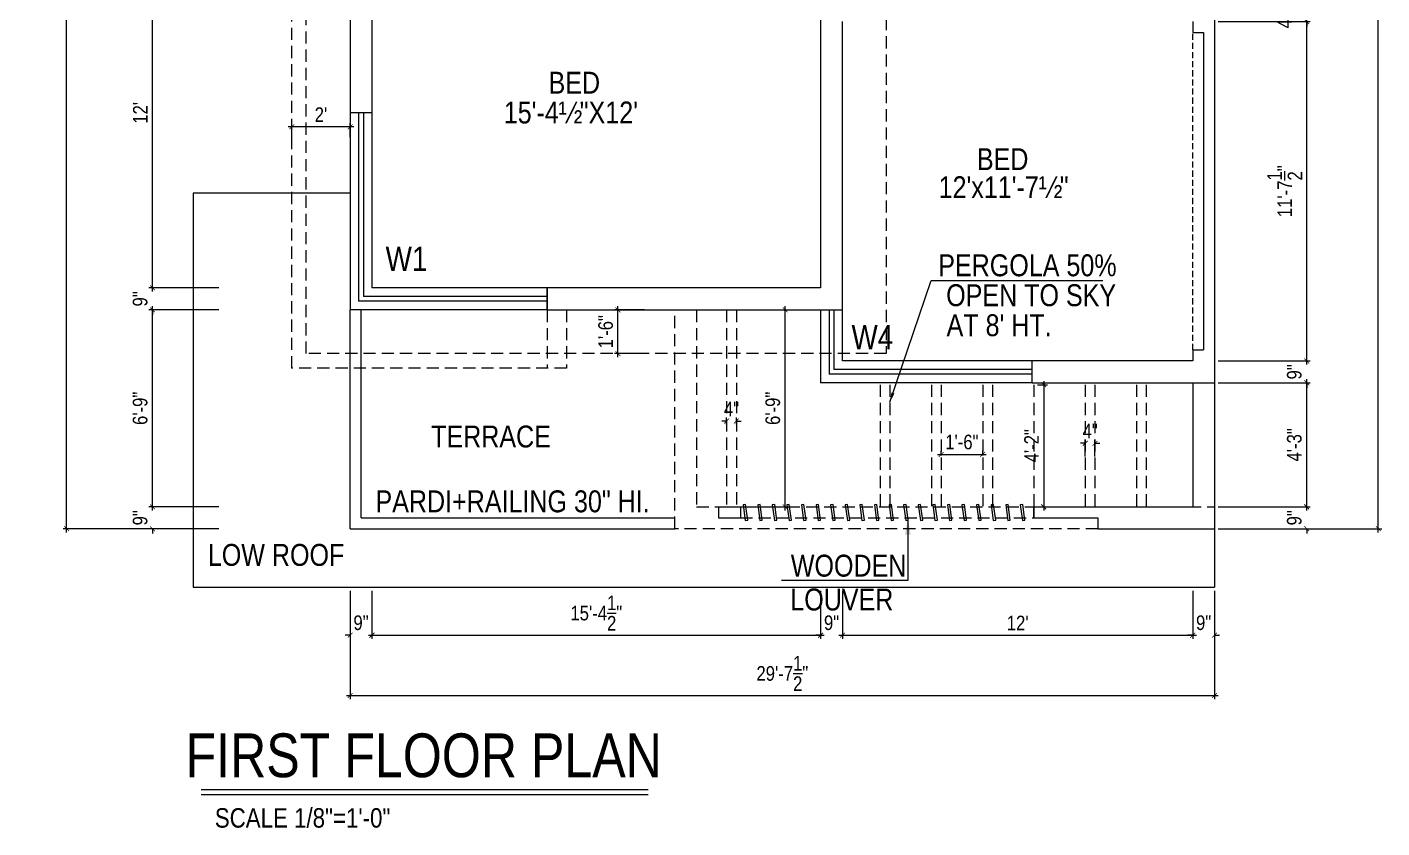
# Model space of a CAD drawing. Header units: inches. Extents: x -28532 to -7629, y -71430 to -21561.
# Drawn here: x -8186 to -7629, y -45553 to -45223 of the extents above; entities that cross this region are included whole.
import ezdxf
from ezdxf.enums import TextEntityAlignment as Align

# ---------------------------------------------------------------- set-up
doc = ezdxf.new("R2010")
doc.units = ezdxf.units.IN
doc.header["$LTSCALE"] = 10
doc.header["$MEASUREMENT"] = 0
doc.header["$PDMODE"] = 34
doc.linetypes.add('DASHED', pattern=[0.75, 0.5, -0.25])
doc.linetypes.add('HIDDEN', pattern=[0.375, 0.25, -0.125])
doc.layers.get('0').update_dxf_attribs({"linetype": 'CONTINUOUS'})
doc.layers.get('DEFPOINTS').update_dxf_attribs({"linetype": 'CONTINUOUS'})
for name, color, linetype, lineweight in [('03中线', 3, 'CONTINUOUS', 15), ('EXTRA 1', 41, 'CONTINUOUS', 15), ('HID', 3, 'HIDDEN', 13), ('wall2', 7, 'CONTINUOUS', 30)]:
    doc.layers.add(name, color=color, linetype=linetype, lineweight=lineweight)
for name, color, linetype in [('DIM', 1, 'CONTINUOUS'), ('GF-TEXT', 3, 'DASHED'), ('TEXT', 6, 'CONTINUOUS'), ('WALL', 255, 'CONTINUOUS'), ('WIN', 1, 'CONTINUOUS')]:
    doc.layers.add(name, color=color, linetype=linetype)
doc.styles.add('dim1', font='swissci.ttf')
doc.styles.get("Standard").update_dxf_attribs({"font": 'arial.ttf', "height": 8})
doc.dimstyles.new('dim2', dxfattribs={"dimscale": 0, "dimtxt": 8, "dimasz": 2, "dimexe": 1.5, "dimexo": 1.5, "dimgap": 2, "dimtad": 1, "dimdec": 1, "dimzin": 0, "dimdsep": 46, "dimlunit": 4, "dimtxsty": 'dim1', "dimblk": 'ARCHTICK', "dimcen": 0.09, "dimdle": 1.5, "dimclrd": 5, "dimclre": 5, "dimclrt": 1, "dimadec": 0, "dimazin": 0, "dimtfac": 1, "dimtdec": 1, "dimtix": 1, "dimtofl": 0, "dimtmove": 2, "dimatfit": 3, "dimfxl": 1, "dimtolj": 1, "dimtzin": 0, "dimlwd": -1, "dimlwe": -1, "dimarcsym": 0})
doc.dimstyles.new('STANDARD_WS', dxfattribs={"dimtxt": 8, "dimasz": 2.5, "dimexe": 2, "dimexo": 9, "dimgap": 2, "dimtad": 1, "dimdec": 3, "dimzin": 0, "dimdsep": 46, "dimlunit": 4, "dimtxsty": 'Standard', "dimblk": 'OBLIQUE', "dimcen": 2, "dimdle": 2, "dimclrd": 7, "dimclre": 7, "dimclrt": 7, "dimadec": 0, "dimazin": 0, "dimtfac": 1, "dimtdec": 3, "dimtix": 1, "dimtmove": 1, "dimatfit": 3, "dimfxl": 12, "dimfxlon": 1, "dimtolj": 1, "dimtzin": 0, "dimarcsym": 0})

# ---------------------------------------------------------------- blocks, each defined once
blk = doc.blocks.new('_ArchTick')
at = {"layer": 'DIM', "color": 0, "const_width": 0.15}
blk.add_lwpolyline([(-0.5, -0.5), (0.5, 0.5)], dxfattribs=at)
blk = doc.blocks.new('*D157')
at = {"layer": 'DEFPOINTS', "color": 0, "transparency": 16777216}
for p in [(-7697.95, -45420.75), (-7660.08, -45420.75), (-7697.95, -45429.75)]:
    blk.add_point(p, dxfattribs=at)
at = {"layer": 'DIM', "color": 5, "transparency": 16777216}
for p, q in [((-7696.45, -45420.75), (-7658.58, -45420.75)), ((-7660.08, -45420.75), (-7660.08, -45418.75)), ((-7696.45, -45429.75), (-7658.58, -45429.75)), ((-7660.08, -45429.75), (-7660.08, -45431.75))]:
    blk.add_line(p, q, dxfattribs=at)
at = {"layer": 'DIM', "color": 5, "transparency": 16777216, "xscale": 2, "yscale": 2, "zscale": 2}
for p, rotation in [((-7660.08, -45420.75), 270), ((-7660.08, -45429.75), 90)]:
    blk.add_blockref('_ArchTick', p, dxfattribs=dict(at, rotation=rotation))
at = {"layer": 'DIM', "color": 1, "transparency": 16777216, "insert": (-7665.16, -45425.25), "char_height": 6, "attachment_point": 5, "rotation": 90, "style": 'dim1'}
blk.add_mtext('\\A1;9"', dxfattribs=at)
blk = doc.blocks.new('*D158')
at = {"layer": 'DEFPOINTS', "color": 0, "transparency": 16777216}
for p in [(-7697.95, -45369.75), (-7660.08, -45369.75), (-7697.95, -45420.75)]:
    blk.add_point(p, dxfattribs=at)
at = {"layer": 'DIM', "color": 5, "transparency": 16777216}
for p, q in [((-7696.45, -45369.75), (-7658.58, -45369.75)), ((-7660.08, -45422.25), (-7660.08, -45368.25)), ((-7696.45, -45420.75), (-7658.58, -45420.75))]:
    blk.add_line(p, q, dxfattribs=at)
at = {"layer": 'DIM', "color": 5, "transparency": 16777216, "xscale": 2, "yscale": 2, "zscale": 2}
for p, rotation in [((-7660.08, -45369.75), 90), ((-7660.08, -45420.75), 270)]:
    blk.add_blockref('_ArchTick', p, dxfattribs=dict(at, rotation=rotation))
at = {"layer": 'DIM', "color": 1, "transparency": 16777216, "insert": (-7665.15, -45395.25), "char_height": 6, "attachment_point": 5, "rotation": 90, "style": 'dim1'}
blk.add_mtext('\\A1;4\'-3"', dxfattribs=at)
blk = doc.blocks.new('*D159')
at = {"layer": 'DEFPOINTS', "color": 0, "transparency": 16777216}
for p in [(-7697.95, -45360.75), (-7660.08, -45360.75), (-7697.95, -45369.75)]:
    blk.add_point(p, dxfattribs=at)
at = {"layer": 'DIM', "color": 5, "transparency": 16777216}
for p, q in [((-7696.45, -45360.75), (-7658.58, -45360.75)), ((-7660.08, -45360.75), (-7660.08, -45358.75)), ((-7696.45, -45369.75), (-7658.58, -45369.75)), ((-7660.08, -45369.75), (-7660.08, -45371.75))]:
    blk.add_line(p, q, dxfattribs=at)
at = {"layer": 'DIM', "color": 5, "transparency": 16777216, "xscale": 2, "yscale": 2, "zscale": 2}
for p, rotation in [((-7660.08, -45360.75), 270), ((-7660.08, -45369.75), 90)]:
    blk.add_blockref('_ArchTick', p, dxfattribs=dict(at, rotation=rotation))
at = {"layer": 'DIM', "color": 1, "transparency": 16777216, "insert": (-7665.16, -45365.25), "char_height": 6, "attachment_point": 5, "rotation": 90, "style": 'dim1'}
blk.add_mtext('\\A1;9"', dxfattribs=at)
blk = doc.blocks.new('*D160')
at = {"layer": 'DEFPOINTS', "color": 0, "transparency": 16777216}
for p in [(-7697.95, -45221.25), (-7660.08, -45221.25), (-7697.95, -45360.75)]:
    blk.add_point(p, dxfattribs=at)
at = {"layer": 'DIM', "color": 5, "transparency": 16777216}
for p, q in [((-7696.45, -45221.25), (-7658.58, -45221.25)), ((-7660.08, -45362.25), (-7660.08, -45219.75)), ((-7696.45, -45360.75), (-7658.58, -45360.75))]:
    blk.add_line(p, q, dxfattribs=at)
at = {"layer": 'DIM', "color": 5, "transparency": 16777216, "xscale": 2, "yscale": 2, "zscale": 2}
for p, rotation in [((-7660.08, -45221.25), 90), ((-7660.08, -45360.75), 270)]:
    blk.add_blockref('_ArchTick', p, dxfattribs=dict(at, rotation=rotation))
at = {"layer": 'DIM', "color": 1, "transparency": 16777216, "insert": (-7669.09, -45291), "char_height": 6, "attachment_point": 5, "rotation": 90, "style": 'dim1'}
blk.add_mtext('\\A1;11\'-7{\\H1.000000x;\\S1/2;}"', dxfattribs=at)
blk = doc.blocks.new('*D161')
at = {"layer": 'DEFPOINTS', "color": 0, "transparency": 16777216}
for p in [(-7697.95, -45216.75), (-7660.08, -45216.75), (-7697.95, -45221.25)]:
    blk.add_point(p, dxfattribs=at)
at = {"layer": 'DIM', "color": 5, "transparency": 16777216}
for p, q in [((-7696.45, -45216.75), (-7658.58, -45216.75)), ((-7660.08, -45216.75), (-7660.08, -45214.75)), ((-7696.45, -45221.25), (-7658.58, -45221.25)), ((-7660.08, -45221.25), (-7660.08, -45223.25))]:
    blk.add_line(p, q, dxfattribs=at)
at = {"layer": 'DIM', "color": 5, "transparency": 16777216, "xscale": 2, "yscale": 2, "zscale": 2}
for p, rotation in [((-7660.08, -45216.75), 270), ((-7660.08, -45221.25), 90)]:
    blk.add_blockref('_ArchTick', p, dxfattribs=dict(at, rotation=rotation))
at = {"layer": 'DIM', "color": 1, "transparency": 16777216, "insert": (-7669.09, -45219), "char_height": 6, "attachment_point": 5, "rotation": 90, "style": 'dim1'}
blk.add_mtext('\\A1;4{\\H1.000000x;\\S1/2;}"', dxfattribs=at)
blk = doc.blocks.new('*D168')
at = {"layer": 'DEFPOINTS', "color": 0, "transparency": 16777216}
for p in [(-7697.95, -44843.25), (-7630.65, -44843.25), (-7697.95, -45429.75)]:
    blk.add_point(p, dxfattribs=at)
at = {"layer": 'DIM', "color": 5, "transparency": 16777216}
for p, q in [((-7696.45, -44843.25), (-7629.15, -44843.25)), ((-7630.65, -45431.25), (-7630.65, -44841.75)), ((-7696.45, -45429.75), (-7629.15, -45429.75))]:
    blk.add_line(p, q, dxfattribs=at)
at = {"layer": 'DIM', "color": 5, "transparency": 16777216, "xscale": 2, "yscale": 2, "zscale": 2}
for p, rotation in [((-7630.65, -44843.25), 90), ((-7630.65, -45429.75), 270)]:
    blk.add_blockref('_ArchTick', p, dxfattribs=dict(at, rotation=rotation))
at = {"layer": 'DIM', "color": 1, "transparency": 16777216, "insert": (-7639.72, -45136.5), "char_height": 6, "attachment_point": 5, "rotation": 90, "style": 'dim1'}
blk.add_mtext('\\A1;48\'-10{\\H1.000000x;\\S1/2;}"', dxfattribs=at)
blk = doc.blocks.new('*D169')
at = {"layer": 'DEFPOINTS', "color": 0, "transparency": 16777216}
for p in [(-8134.71, -45420.75), (-8105.95, -45420.75), (-8105.95, -45429.75)]:
    blk.add_point(p, dxfattribs=at)
at = {"layer": 'DIM', "color": 5, "transparency": 16777216}
for p, q in [((-8107.45, -45420.75), (-8136.21, -45420.75)), ((-8134.71, -45420.75), (-8134.71, -45418.75)), ((-8107.45, -45429.75), (-8136.21, -45429.75)), ((-8134.71, -45429.75), (-8134.71, -45431.75))]:
    blk.add_line(p, q, dxfattribs=at)
at = {"layer": 'DIM', "color": 5, "transparency": 16777216, "xscale": 2, "yscale": 2, "zscale": 2}
for p, rotation in [((-8134.71, -45420.75), 270), ((-8134.71, -45429.75), 90)]:
    blk.add_blockref('_ArchTick', p, dxfattribs=dict(at, rotation=rotation))
at = {"layer": 'DIM', "color": 1, "transparency": 16777216, "insert": (-8139.78, -45425.25), "char_height": 6, "attachment_point": 5, "rotation": 90, "style": 'dim1'}
blk.add_mtext('\\A1;9"', dxfattribs=at)
blk = doc.blocks.new('*D170')
at = {"layer": 'DEFPOINTS', "color": 0, "transparency": 16777216}
for p in [(-8134.71, -45339.75), (-8105.95, -45339.75), (-8105.95, -45420.75)]:
    blk.add_point(p, dxfattribs=at)
at = {"layer": 'DIM', "color": 5, "transparency": 16777216}
for p, q in [((-8134.71, -45422.25), (-8134.71, -45338.25)), ((-8107.45, -45339.75), (-8136.21, -45339.75)), ((-8107.45, -45420.75), (-8136.21, -45420.75))]:
    blk.add_line(p, q, dxfattribs=at)
at = {"layer": 'DIM', "color": 5, "transparency": 16777216, "xscale": 2, "yscale": 2, "zscale": 2}
for p, rotation in [((-8134.71, -45339.75), 90), ((-8134.71, -45420.75), 270)]:
    blk.add_blockref('_ArchTick', p, dxfattribs=dict(at, rotation=rotation))
at = {"layer": 'DIM', "color": 1, "transparency": 16777216, "insert": (-8139.78, -45380.25), "char_height": 6, "attachment_point": 5, "rotation": 90, "style": 'dim1'}
blk.add_mtext('\\A1;6\'-9"', dxfattribs=at)
blk = doc.blocks.new('*D171')
at = {"layer": 'DEFPOINTS', "color": 0, "transparency": 16777216}
for p in [(-8134.71, -45330.75), (-8105.95, -45330.75), (-8105.95, -45339.75)]:
    blk.add_point(p, dxfattribs=at)
at = {"layer": 'DIM', "color": 5, "transparency": 16777216}
for p, q in [((-8107.45, -45330.75), (-8136.21, -45330.75)), ((-8134.71, -45330.75), (-8134.71, -45328.75)), ((-8107.45, -45339.75), (-8136.21, -45339.75)), ((-8134.71, -45339.75), (-8134.71, -45341.75))]:
    blk.add_line(p, q, dxfattribs=at)
at = {"layer": 'DIM', "color": 5, "transparency": 16777216, "xscale": 2, "yscale": 2, "zscale": 2}
for p, rotation in [((-8134.71, -45330.75), 270), ((-8134.71, -45339.75), 90)]:
    blk.add_blockref('_ArchTick', p, dxfattribs=dict(at, rotation=rotation))
at = {"layer": 'DIM', "color": 1, "transparency": 16777216, "insert": (-8139.78, -45335.25), "char_height": 6, "attachment_point": 5, "rotation": 90, "style": 'dim1'}
blk.add_mtext('\\A1;9"', dxfattribs=at)
blk = doc.blocks.new('*D172')
at = {"layer": 'DEFPOINTS', "color": 0, "transparency": 16777216}
for p in [(-8134.71, -45186.75), (-8105.95, -45186.75), (-8105.95, -45330.75)]:
    blk.add_point(p, dxfattribs=at)
at = {"layer": 'DIM', "color": 5, "transparency": 16777216}
for p, q in [((-8107.45, -45186.75), (-8136.21, -45186.75)), ((-8134.71, -45332.25), (-8134.71, -45185.25)), ((-8107.45, -45330.75), (-8136.21, -45330.75))]:
    blk.add_line(p, q, dxfattribs=at)
at = {"layer": 'DIM', "color": 5, "transparency": 16777216, "xscale": 2, "yscale": 2, "zscale": 2}
for p, rotation in [((-8134.71, -45186.75), 90), ((-8134.71, -45330.75), 270)]:
    blk.add_blockref('_ArchTick', p, dxfattribs=dict(at, rotation=rotation))
at = {"layer": 'DIM', "color": 1, "transparency": 16777216, "insert": (-8139.71, -45258.75), "char_height": 6, "attachment_point": 5, "rotation": 90, "style": 'dim1'}
blk.add_mtext("\\A1;12'", dxfattribs=at)
blk = doc.blocks.new('*D180')
at = {"layer": 'DEFPOINTS', "color": 0, "transparency": 16777216}
for p in [(-8170.01, -44843.25), (-8105.95, -44843.25), (-8105.95, -45429.75)]:
    blk.add_point(p, dxfattribs=at)
at = {"layer": 'DIM', "color": 5, "transparency": 16777216}
for p, q in [((-8107.45, -44843.25), (-8171.51, -44843.25)), ((-8170.01, -45431.25), (-8170.01, -44841.75)), ((-8107.45, -45429.75), (-8171.51, -45429.75))]:
    blk.add_line(p, q, dxfattribs=at)
at = {"layer": 'DIM', "color": 5, "transparency": 16777216, "xscale": 2, "yscale": 2, "zscale": 2}
for p, rotation in [((-8170.01, -44843.25), 90), ((-8170.01, -45429.75), 270)]:
    blk.add_blockref('_ArchTick', p, dxfattribs=dict(at, rotation=rotation))
at = {"layer": 'DIM', "color": 1, "transparency": 16777216, "insert": (-8179.08, -45136.5), "char_height": 6, "attachment_point": 5, "rotation": 90, "style": 'dim1'}
blk.add_mtext('\\A1;48\'-10{\\H1.000000x;\\S1/2;}"', dxfattribs=at)
blk = doc.blocks.new('*D181')
at = {"layer": 'DEFPOINTS', "color": 0, "transparency": 16777216}
for p in [(-8053.45, -45453.75), (-8044.45, -45453.75), (-8044.45, -45473.52)]:
    blk.add_point(p, dxfattribs=at)
at = {"layer": 'DIM', "color": 5, "transparency": 16777216}
for p, q in [((-8053.45, -45455.25), (-8053.45, -45475.02)), ((-8044.45, -45455.25), (-8044.45, -45475.02)), ((-8053.45, -45473.52), (-8055.45, -45473.52)), ((-8044.45, -45473.52), (-8042.45, -45473.52))]:
    blk.add_line(p, q, dxfattribs=at)
at = {"layer": 'DIM', "color": 5, "transparency": 16777216, "xscale": 2, "yscale": 2, "zscale": 2}
blk.add_blockref('_ArchTick', (-8053.45, -45473.52), dxfattribs=at)
at = {"layer": 'DIM', "color": 5, "transparency": 16777216, "xscale": 2, "yscale": 2, "zscale": 2, "rotation": 180}
blk.add_blockref('_ArchTick', (-8044.45, -45473.52), dxfattribs=at)
at = {"layer": 'DIM', "color": 1, "transparency": 16777216, "insert": (-8048.95, -45468.44), "char_height": 6, "attachment_point": 5, "style": 'dim1'}
blk.add_mtext('\\A1;9"', dxfattribs=at)
blk = doc.blocks.new('*D182')
at = {"layer": 'DEFPOINTS', "color": 0, "transparency": 16777216}
for p in [(-8044.45, -45453.75), (-7859.95, -45453.75), (-7859.95, -45473.52)]:
    blk.add_point(p, dxfattribs=at)
at = {"layer": 'DIM', "color": 5, "transparency": 16777216}
for p, q in [((-8044.45, -45455.25), (-8044.45, -45475.02)), ((-7859.95, -45455.25), (-7859.95, -45475.02)), ((-8045.95, -45473.52), (-7858.45, -45473.52))]:
    blk.add_line(p, q, dxfattribs=at)
at = {"layer": 'DIM', "color": 5, "transparency": 16777216, "xscale": 2, "yscale": 2, "zscale": 2, "rotation": 180}
blk.add_blockref('_ArchTick', (-8044.45, -45473.52), dxfattribs=at)
at = {"layer": 'DIM', "color": 5, "transparency": 16777216, "xscale": 2, "yscale": 2, "zscale": 2}
blk.add_blockref('_ArchTick', (-7859.95, -45473.52), dxfattribs=at)
at = {"layer": 'DIM', "color": 1, "transparency": 16777216, "insert": (-7952.2, -45464.43), "char_height": 6, "attachment_point": 5, "style": 'dim1'}
blk.add_mtext('\\A1;15\'-4{\\H1.000000x;\\S1/2;}"', dxfattribs=at)
blk = doc.blocks.new('*D183')
at = {"layer": 'DEFPOINTS', "color": 0, "transparency": 16777216}
for p in [(-7859.95, -45453.75), (-7850.95, -45453.75), (-7850.95, -45473.52)]:
    blk.add_point(p, dxfattribs=at)
at = {"layer": 'DIM', "color": 5, "transparency": 16777216}
for p, q in [((-7859.95, -45455.25), (-7859.95, -45475.02)), ((-7850.95, -45455.25), (-7850.95, -45475.02)), ((-7859.95, -45473.52), (-7861.95, -45473.52)), ((-7850.95, -45473.52), (-7848.95, -45473.52))]:
    blk.add_line(p, q, dxfattribs=at)
at = {"layer": 'DIM', "color": 5, "transparency": 16777216, "xscale": 2, "yscale": 2, "zscale": 2}
blk.add_blockref('_ArchTick', (-7859.95, -45473.52), dxfattribs=at)
at = {"layer": 'DIM', "color": 5, "transparency": 16777216, "xscale": 2, "yscale": 2, "zscale": 2, "rotation": 180}
blk.add_blockref('_ArchTick', (-7850.95, -45473.52), dxfattribs=at)
at = {"layer": 'DIM', "color": 1, "transparency": 16777216, "insert": (-7855.45, -45468.44), "char_height": 6, "attachment_point": 5, "style": 'dim1'}
blk.add_mtext('\\A1;9"', dxfattribs=at)
blk = doc.blocks.new('*D184')
at = {"layer": 'DEFPOINTS', "color": 0, "transparency": 16777216}
for p in [(-7850.95, -45453.75), (-7706.95, -45453.75), (-7706.95, -45473.52)]:
    blk.add_point(p, dxfattribs=at)
at = {"layer": 'DIM', "color": 5, "transparency": 16777216}
for p, q in [((-7850.95, -45455.25), (-7850.95, -45475.02)), ((-7706.95, -45455.25), (-7706.95, -45475.02)), ((-7852.45, -45473.52), (-7705.45, -45473.52))]:
    blk.add_line(p, q, dxfattribs=at)
at = {"layer": 'DIM', "color": 5, "transparency": 16777216, "xscale": 2, "yscale": 2, "zscale": 2, "rotation": 180}
blk.add_blockref('_ArchTick', (-7850.95, -45473.52), dxfattribs=at)
at = {"layer": 'DIM', "color": 5, "transparency": 16777216, "xscale": 2, "yscale": 2, "zscale": 2}
blk.add_blockref('_ArchTick', (-7706.95, -45473.52), dxfattribs=at)
at = {"layer": 'DIM', "color": 1, "transparency": 16777216, "insert": (-7778.95, -45468.51), "char_height": 6, "attachment_point": 5, "style": 'dim1'}
blk.add_mtext("\\A1;12'", dxfattribs=at)
blk = doc.blocks.new('*D185')
at = {"layer": 'DEFPOINTS', "color": 0, "transparency": 16777216}
for p in [(-7706.95, -45453.75), (-7697.95, -45453.75), (-7697.95, -45473.52)]:
    blk.add_point(p, dxfattribs=at)
at = {"layer": 'DIM', "color": 5, "transparency": 16777216}
for p, q in [((-7706.95, -45455.25), (-7706.95, -45475.02)), ((-7697.95, -45455.25), (-7697.95, -45475.02)), ((-7706.95, -45473.52), (-7708.95, -45473.52)), ((-7697.95, -45473.52), (-7695.95, -45473.52))]:
    blk.add_line(p, q, dxfattribs=at)
at = {"layer": 'DIM', "color": 5, "transparency": 16777216, "xscale": 2, "yscale": 2, "zscale": 2}
blk.add_blockref('_ArchTick', (-7706.95, -45473.52), dxfattribs=at)
at = {"layer": 'DIM', "color": 5, "transparency": 16777216, "xscale": 2, "yscale": 2, "zscale": 2, "rotation": 180}
blk.add_blockref('_ArchTick', (-7697.95, -45473.52), dxfattribs=at)
at = {"layer": 'DIM', "color": 1, "transparency": 16777216, "insert": (-7702.45, -45468.44), "char_height": 6, "attachment_point": 5, "style": 'dim1'}
blk.add_mtext('\\A1;9"', dxfattribs=at)
blk = doc.blocks.new('*D186')
at = {"layer": 'DEFPOINTS', "color": 0, "transparency": 16777216}
for p in [(-8053.45, -45453.75), (-7697.95, -45453.75), (-7697.95, -45498.33)]:
    blk.add_point(p, dxfattribs=at)
at = {"layer": 'DIM', "color": 5, "transparency": 16777216}
for p, q in [((-8053.45, -45455.25), (-8053.45, -45499.83)), ((-7697.95, -45455.25), (-7697.95, -45499.83)), ((-8054.95, -45498.33), (-7696.45, -45498.33))]:
    blk.add_line(p, q, dxfattribs=at)
at = {"layer": 'DIM', "color": 5, "transparency": 16777216, "xscale": 2, "yscale": 2, "zscale": 2, "rotation": 180}
blk.add_blockref('_ArchTick', (-8053.45, -45498.33), dxfattribs=at)
at = {"layer": 'DIM', "color": 5, "transparency": 16777216, "xscale": 2, "yscale": 2, "zscale": 2}
blk.add_blockref('_ArchTick', (-7697.95, -45498.33), dxfattribs=at)
at = {"layer": 'DIM', "color": 1, "transparency": 16777216, "insert": (-7875.7, -45489.25), "char_height": 6, "attachment_point": 5, "style": 'dim1'}
blk.add_mtext('\\A1;29\'-7{\\H1.000000x;\\S1/2;}"', dxfattribs=at)
blk = doc.blocks.new('_OBLIQUE')
at = {"color": 0, "linetype": 'ByBlock'}
blk.add_line((-0.5, -0.5), (0.5, 0.5), dxfattribs=at)
blk = doc.blocks.new('*D194')
at = {"layer": 'DEFPOINTS', "color": 0, "transparency": 16777216}
for p in [(-7793.32, -45399.2), (-7810.42, -45401.19), (-7793.32, -45401.19)]:
    blk.add_point(p, dxfattribs=at)
at = {"layer": 'DIM', "color": 5, "transparency": 16777216}
for p, q in [((-7811.92, -45399.2), (-7791.82, -45399.2)), ((-7810.42, -45399.69), (-7810.42, -45397.7)), ((-7793.32, -45399.69), (-7793.32, -45397.7))]:
    blk.add_line(p, q, dxfattribs=at)
at = {"layer": 'DIM', "color": 5, "transparency": 16777216, "xscale": 2, "yscale": 2, "zscale": 2, "rotation": 180}
blk.add_blockref('_ArchTick', (-7810.42, -45399.2), dxfattribs=at)
at = {"layer": 'DIM', "color": 5, "transparency": 16777216, "xscale": 2, "yscale": 2, "zscale": 2}
blk.add_blockref('_ArchTick', (-7793.32, -45399.2), dxfattribs=at)
at = {"layer": 'DIM', "color": 1, "transparency": 16777216, "insert": (-7801.87, -45394.13), "char_height": 6, "attachment_point": 5, "style": 'dim1'}
blk.add_mtext('\\A1;1\'-6"', dxfattribs=at)
blk = doc.blocks.new('*D195')
at = {"layer": 'DEFPOINTS', "color": 0, "transparency": 16777216}
for p in [(-7772.23, -45370.52), (-7772.23, -45420.75), (-7768.23, -45420.75)]:
    blk.add_point(p, dxfattribs=at)
at = {"layer": 'DIM', "color": 5, "transparency": 16777216}
for p, q in [((-7770.73, -45370.52), (-7766.73, -45370.52)), ((-7768.23, -45369.02), (-7768.23, -45422.25)), ((-7770.73, -45420.75), (-7766.73, -45420.75))]:
    blk.add_line(p, q, dxfattribs=at)
at = {"layer": 'DIM', "color": 5, "transparency": 16777216, "xscale": 2, "yscale": 2, "zscale": 2}
for p, rotation in [((-7768.23, -45370.52), 90), ((-7768.23, -45420.75), 270)]:
    blk.add_blockref('_ArchTick', p, dxfattribs=dict(at, rotation=rotation))
at = {"layer": 'DIM', "color": 1, "transparency": 16777216, "insert": (-7773.23, -45395.63), "char_height": 6, "attachment_point": 5, "rotation": 90, "style": 'dim1'}
blk.add_mtext('\\A1;4\'-2"', dxfattribs=at)
blk = doc.blocks.new('*D196')
at = {"layer": 'DEFPOINTS', "color": 0, "transparency": 16777216}
for p in [(-7747.14, -45394.61), (-7751.14, -45401.56), (-7747.14, -45401.56)]:
    blk.add_point(p, dxfattribs=at)
at = {"layer": 'DIM', "color": 5, "transparency": 16777216}
for p, q in [((-7751.14, -45394.61), (-7753.14, -45394.61)), ((-7751.14, -45400.06), (-7751.14, -45393.11)), ((-7747.14, -45400.06), (-7747.14, -45393.11)), ((-7747.14, -45394.61), (-7745.14, -45394.61))]:
    blk.add_line(p, q, dxfattribs=at)
at = {"layer": 'DIM', "color": 5, "transparency": 16777216, "xscale": 2, "yscale": 2, "zscale": 2}
blk.add_blockref('_ArchTick', (-7751.14, -45394.61), dxfattribs=at)
at = {"layer": 'DIM', "color": 5, "transparency": 16777216, "xscale": 2, "yscale": 2, "zscale": 2, "rotation": 180}
blk.add_blockref('_ArchTick', (-7747.14, -45394.61), dxfattribs=at)
at = {"layer": 'DIM', "color": 1, "transparency": 16777216, "insert": (-7749.14, -45389.61), "char_height": 6, "attachment_point": 5, "style": 'dim1'}
blk.add_mtext('\\A1;4"', dxfattribs=at)
blk = doc.blocks.new('*D197')
at = {"layer": 'DEFPOINTS', "color": 0, "transparency": 16777216}
for p in [(-8077.45, -45264.5), (-8077.45, -45270.25), (-8053.45, -45270.25)]:
    blk.add_point(p, dxfattribs=at)
at = {"layer": 'DIM', "color": 5, "transparency": 16777216}
for p, q in [((-8051.95, -45264.5), (-8078.95, -45264.5)), ((-8077.45, -45268.75), (-8077.45, -45263)), ((-8053.45, -45268.75), (-8053.45, -45263))]:
    blk.add_line(p, q, dxfattribs=at)
at = {"layer": 'DIM', "color": 5, "transparency": 16777216, "xscale": 2, "yscale": 2, "zscale": 2, "rotation": 180}
blk.add_blockref('_ArchTick', (-8077.45, -45264.5), dxfattribs=at)
at = {"layer": 'DIM', "color": 5, "transparency": 16777216, "xscale": 2, "yscale": 2, "zscale": 2}
blk.add_blockref('_ArchTick', (-8053.45, -45264.5), dxfattribs=at)
at = {"layer": 'DIM', "color": 1, "transparency": 16777216, "insert": (-8065.45, -45259.5), "char_height": 6, "attachment_point": 5, "style": 'dim1'}
blk.add_mtext("\\A1;2'", dxfattribs=at)
blk = doc.blocks.new('*D206')
at = {"layer": 'DEFPOINTS', "color": 0, "transparency": 16777216}
for p in [(-7894.61, -45339.75), (-7874.53, -45339.75), (-7894.61, -45420.75)]:
    blk.add_point(p, dxfattribs=at)
at = {"layer": 'DIM', "color": 5, "transparency": 16777216}
for p, q in [((-7874.53, -45422.25), (-7874.53, -45338.25)), ((-7893.11, -45339.75), (-7873.03, -45339.75)), ((-7893.11, -45420.75), (-7873.03, -45420.75))]:
    blk.add_line(p, q, dxfattribs=at)
at = {"layer": 'DIM', "color": 5, "transparency": 16777216, "xscale": 2, "yscale": 2, "zscale": 2}
for p, rotation in [((-7874.53, -45339.75), 90), ((-7874.53, -45420.75), 270)]:
    blk.add_blockref('_ArchTick', p, dxfattribs=dict(at, rotation=rotation))
at = {"layer": 'DIM', "color": 1, "transparency": 16777216, "insert": (-7879.61, -45380.25), "char_height": 6, "attachment_point": 5, "rotation": 90, "style": 'dim1'}
blk.add_mtext('\\A1;6\'-9"', dxfattribs=at)
blk = doc.blocks.new('*D207')
at = {"layer": 'DEFPOINTS', "color": 0, "transparency": 16777216}
for p in [(-7898.61, -45385.5), (-7898.61, -45388.19), (-7894.61, -45388.19)]:
    blk.add_point(p, dxfattribs=at)
at = {"layer": 'DIM', "color": 5, "transparency": 16777216}
for p, q in [((-7898.61, -45386.69), (-7898.61, -45384)), ((-7894.61, -45386.69), (-7894.61, -45384)), ((-7898.61, -45385.5), (-7900.61, -45385.5)), ((-7894.61, -45385.5), (-7892.61, -45385.5))]:
    blk.add_line(p, q, dxfattribs=at)
at = {"layer": 'DIM', "color": 5, "transparency": 16777216, "xscale": 2, "yscale": 2, "zscale": 2}
blk.add_blockref('_ArchTick', (-7898.61, -45385.5), dxfattribs=at)
at = {"layer": 'DIM', "color": 5, "transparency": 16777216, "xscale": 2, "yscale": 2, "zscale": 2, "rotation": 180}
blk.add_blockref('_ArchTick', (-7894.61, -45385.5), dxfattribs=at)
at = {"layer": 'DIM', "color": 1, "transparency": 16777216, "insert": (-7896.61, -45380.5), "char_height": 6, "attachment_point": 5, "style": 'dim1'}
blk.add_mtext('\\A1;4"', dxfattribs=at)
blk = doc.blocks.new('*D227')
at = {"layer": 'DEFPOINTS', "color": 0, "transparency": 16777216}
for p in [(-7943.29, -45339.75), (-7930.94, -45339.75), (-7930.94, -45357.75)]:
    blk.add_point(p, dxfattribs=at)
at = {"layer": 'DIM', "color": 5, "transparency": 16777216}
for p, q in [((-7943.29, -45359.25), (-7943.29, -45338.25)), ((-7932.44, -45339.75), (-7944.79, -45339.75)), ((-7932.44, -45357.75), (-7944.79, -45357.75))]:
    blk.add_line(p, q, dxfattribs=at)
at = {"layer": 'DIM', "color": 5, "transparency": 16777216, "xscale": 2, "yscale": 2, "zscale": 2}
for p, rotation in [((-7943.29, -45339.75), 90), ((-7943.29, -45357.75), 270)]:
    blk.add_blockref('_ArchTick', p, dxfattribs=dict(at, rotation=rotation))
at = {"layer": 'DIM', "color": 1, "transparency": 16777216, "insert": (-7948.36, -45348.75), "char_height": 6, "attachment_point": 5, "rotation": 90, "style": 'dim1'}
blk.add_mtext('\\A1;1\'-6"', dxfattribs=at)

msp = doc.modelspace()

# ---------------------------------------------------------------- linework, layer by layer
at = {"layer": '03中线', "linetype": 'ByBlock'}
for points in [[(-7890.95, -45426.33), (-7889.96, -45426.19), (-7890.85, -45419.75), (-7891.84, -45419.89)], [(-7884.95, -45426.33), (-7883.96, -45426.19), (-7884.85, -45419.75), (-7885.84, -45419.89)], [(-7878.95, -45426.33), (-7877.96, -45426.19), (-7878.85, -45419.75), (-7879.84, -45419.89)], [(-7872.95, -45426.33), (-7871.96, -45426.19), (-7872.85, -45419.75), (-7873.84, -45419.89)], [(-7866.95, -45426.33), (-7865.96, -45426.19), (-7866.85, -45419.75), (-7867.84, -45419.89)], [(-7860.95, -45426.33), (-7859.96, -45426.19), (-7860.85, -45419.75), (-7861.84, -45419.89)], [(-7854.95, -45426.33), (-7853.96, -45426.19), (-7854.85, -45419.75), (-7855.84, -45419.89)], [(-7848.95, -45426.33), (-7847.96, -45426.19), (-7848.85, -45419.75), (-7849.84, -45419.89)], [(-7842.95, -45426.33), (-7841.96, -45426.19), (-7842.85, -45419.75), (-7843.84, -45419.89)], [(-7836.95, -45426.33), (-7835.96, -45426.19), (-7836.85, -45419.75), (-7837.84, -45419.89)], [(-7830.95, -45426.33), (-7829.96, -45426.19), (-7830.85, -45419.75), (-7831.84, -45419.89)], [(-7824.95, -45426.33), (-7823.96, -45426.19), (-7824.85, -45419.75), (-7825.84, -45419.89)], [(-7818.95, -45426.33), (-7817.96, -45426.19), (-7818.85, -45419.75), (-7819.84, -45419.89)], [(-7812.95, -45426.33), (-7811.96, -45426.19), (-7812.85, -45419.75), (-7813.84, -45419.89)], [(-7806.95, -45426.33), (-7805.96, -45426.19), (-7806.85, -45419.75), (-7807.84, -45419.89)], [(-7800.95, -45426.33), (-7799.96, -45426.19), (-7800.85, -45419.75), (-7801.84, -45419.89)], [(-7794.95, -45426.33), (-7793.96, -45426.19), (-7794.85, -45419.75), (-7795.84, -45419.89)], [(-7788.95, -45426.33), (-7787.96, -45426.19), (-7788.85, -45419.75), (-7789.84, -45419.89)], [(-7782.95, -45426.33), (-7781.96, -45426.19), (-7782.85, -45419.75), (-7783.84, -45419.89)], [(-7776.95, -45426.33), (-7775.96, -45426.19), (-7776.85, -45419.75), (-7777.84, -45419.89)]]:
    msp.add_lwpolyline(points, close=True, dxfattribs=at)
at = {"layer": 'EXTRA 1', "linetype": 'ByBlock'}
for p, q in [((-7930.83, -45537.17), (-8114.73, -45537.17)), ((-7930.83, -45539.17), (-8114.73, -45539.17))]:
    msp.add_line(p, q, dxfattribs=at)
at = {"layer": 'GF-TEXT'}
for p, q in [((-7972.45, -45339.75), (-7972.45, -45363.75)), ((-7898.61, -45339.75), (-7898.61, -45420.75)), ((-7894.61, -45339.75), (-7894.61, -45420.75)), ((-7835.51, -45370.52), (-7835.51, -45420.75)), ((-7831.51, -45370.52), (-7831.51, -45420.75)), ((-7814.42, -45370.52), (-7814.42, -45420.75)), ((-7810.42, -45370.52), (-7810.42, -45420.75)), ((-7793.32, -45370.52), (-7793.32, -45420.75)), ((-7789.32, -45370.52), (-7789.32, -45420.75)), ((-7772.23, -45370.52), (-7772.23, -45420.75)), ((-7768.23, -45370.52), (-7768.23, -45420.75)), ((-7751.14, -45370.52), (-7751.14, -45420.75)), ((-7747.14, -45370.52), (-7747.14, -45420.75)), ((-7730.04, -45370.52), (-7730.04, -45420.75)), ((-7726.04, -45370.52), (-7726.04, -45420.75)), ((-7892.95, -45425.25), (-7772.23, -45425.25))]:
    msp.add_line(p, q, dxfattribs=at)
msp.add_lwpolyline([(-7832.95, -45357.75), (-8071.45, -45357.75), (-8071.45, -45092.25), (-7832.95, -45092.25)], close=True, dxfattribs=at)
for points in [[(-7964.45, -45339.75), (-7964.45, -45363.75), (-8077.45, -45363.75), (-8077.45, -45110.25), (-8053.45, -45110.25)], [(-7745.95, -45429.75), (-7919.95, -45429.75), (-7919.95, -45339.75)], [(-7910.95, -45339.75), (-7910.95, -45420.75), (-7697.95, -45420.75)]]:
    msp.add_lwpolyline(points, dxfattribs=at)
at = {"layer": 'HID'}
msp.add_line((-7706.95, -45356.25), (-7706.95, -45225.75), dxfattribs=at)
at = {"layer": 'WALL'}
for p, q in [((-7697.95, -44843.25), (-7697.95, -45429.75)), ((-8053.45, -45177.84), (-8053.45, -45258.75)), ((-8044.45, -45186.75), (-8044.45, -45258.75)), ((-7850.95, -45339.75), (-7850.95, -45221.25)), ((-7706.95, -45221.25), (-7706.95, -45225.75)), ((-7706.95, -45225.75), (-7702.45, -45225.75)), ((-7702.45, -45225.75), (-7702.45, -45356.25)), ((-8044.45, -45330.75), (-8044.45, -45330.75)), ((-7859.95, -45330.75), (-7972.45, -45330.75)), ((-8044.45, -45339.75), (-8044.45, -45339.75)), ((-7972.45, -45339.75), (-7850.95, -45339.75)), ((-7706.95, -45360.75), (-7772.95, -45360.75)), ((-7772.95, -45369.75), (-7772.95, -45360.75)), ((-7706.95, -45356.25), (-7702.45, -45356.25)), ((-7706.95, -45356.25), (-7706.95, -45360.75)), ((-7706.95, -45359.75), (-7706.95, -45360.75)), ((-7772.95, -45369.75), (-7697.95, -45369.75)), ((-7706.95, -45369.75), (-7706.95, -45420.75)), ((-7901.95, -45420.75), (-7892.95, -45420.75)), ((-7901.95, -45420.75), (-7901.95, -45425.25)), ((-7892.95, -45420.75), (-7892.95, -45425.25)), ((-7772.23, -45420.75), (-7706.95, -45420.75)), ((-7901.95, -45425.25), (-7892.95, -45425.25)), ((-7772.23, -45425.25), (-7745.95, -45425.25)), ((-7745.95, -45425.25), (-7745.95, -45429.75)), ((-7745.95, -45429.75), (-7697.95, -45429.75))]:
    msp.add_line(p, q, dxfattribs=at)
at = {"layer": 'WALL', "linetype": 'ByBlock'}
msp.add_line((-7859.95, -45158.31), (-7859.95, -45330.75), dxfattribs=at)
at = {"layer": 'wall2'}
msp.add_line((-7972.45, -45330.75), (-7972.45, -45339.75), dxfattribs=at)
at = {"layer": 'wall2', "linetype": 'ByBlock'}
msp.add_line((-7772.23, -45420.75), (-7772.23, -45425.25), dxfattribs=at)
at = {"layer": 'WIN'}
for p, q in [((-8053.45, -45258.75), (-8053.45, -45339.75)), ((-8044.45, -45258.75), (-8053.45, -45258.75)), ((-8049.95, -45258.75), (-8049.95, -45336.25)), ((-8047.95, -45258.75), (-8047.95, -45334.25)), ((-8044.45, -45258.75), (-8044.45, -45330.75)), ((-8117.95, -45291.75), (-8117.95, -45453.75)), ((-8053.45, -45291.75), (-8117.95, -45291.75)), ((-7972.45, -45330.75), (-8044.45, -45330.75)), ((-7972.45, -45336.25), (-8049.95, -45336.25)), ((-7972.45, -45334.25), (-8047.95, -45334.25)), ((-8053.45, -45429.75), (-8053.45, -45339.75)), ((-7972.45, -45339.75), (-8053.45, -45339.75)), ((-8048.95, -45425.25), (-8048.95, -45339.75)), ((-7859.95, -45339.75), (-7859.95, -45369.75)), ((-7856.45, -45339.75), (-7856.45, -45366.25)), ((-7854.45, -45364.25), (-7854.45, -45339.75)), ((-7850.95, -45360.75), (-7850.95, -45339.75)), ((-7772.95, -45360.75), (-7850.95, -45360.75)), ((-7772.95, -45366.25), (-7856.45, -45366.25)), ((-7772.95, -45364.25), (-7854.45, -45364.25)), ((-7772.95, -45369.75), (-7859.95, -45369.75)), ((-8048.95, -45425.25), (-7919.95, -45425.25)), ((-8053.45, -45429.75), (-7919.95, -45429.75)), ((-7697.95, -45429.75), (-7697.95, -45453.75)), ((-8117.95, -45453.75), (-7697.95, -45453.75))]:
    msp.add_line(p, q, dxfattribs=at)

# ---------------------------------------------------------------- texts
at = {"layer": 'TEXT', "style": 'dim1'}
for s, height, p in [('BED', 9, (-7971.84, -45250.86)), ('15\'-4½"X12\'', 9, (-7990.25, -45263.1)), ('BED', 9, (-7795.7, -45282.28)), ('12\'x11\'-7½"', 9, (-7811.44, -45293.83)), ('W1', 10, (-8038.85, -45323.77)), ('PERGOLA 50%%%', 9, (-7811.59, -45325.94)), ('OPEN TO SKY', 9, (-7808.33, -45338.24)), ("AT 8' HT.", 9, (-7808.16, -45350.58)), ('W4', 10, (-7847.26, -45355.92)), ('TERRACE', 9, (-8020.12, -45396.32)), ('PARDI+RAILING 30" HI.', 9, (-8043.01, -45422.99)), ('LOW ROOF', 9, (-8111.96, -45445.01)), ('WOODEN ', 9, (-7872.22, -45449.44)), ('LOUVER', 9, (-7872.43, -45463.35))]:
    msp.add_text(s, height=height, dxfattribs=at).set_placement(p)
at = {"layer": 'TEXT', "linetype": 'ByBlock', "style": 'dim1'}
msp.add_text('FIRST FLOOR PLAN', height=18, dxfattribs=at).set_placement((-8023.19, -45522.91), align=Align.MIDDLE)
at = {"layer": 'TEXT', "style": 'dim1'}
msp.add_text('SCALE 1/8"=1\'-0"', height=8, dxfattribs=at).set_placement((-8072.99, -45548.49), align=Align.MIDDLE)

# ---------------------------------------------------------------- dimensions: what is measured, and where the dimension line sits
at = {"layer": 'DIM'}
for base, p1, p2, angle, picture, middle in [((-8170.01, -44843.25), (-8105.95, -45429.75), (-8105.95, -44843.25), 90, '*D180', (-8179.08, -45136.5)), ((-7630.65, -44843.25), (-7697.95, -45429.75), (-7697.95, -44843.25), 90, '*D168', (-7639.72, -45136.5)), ((-8134.71, -45186.75), (-8105.95, -45330.75), (-8105.95, -45186.75), 270, '*D172', (-8139.71, -45258.75)), ((-7660.08, -45216.75), (-7697.95, -45221.25), (-7697.95, -45216.75), 270, '*D161', (-7669.09, -45219)), ((-7660.08, -45221.25), (-7697.95, -45360.75), (-7697.95, -45221.25), 270, '*D160', (-7669.09, -45291)), ((-8134.71, -45330.75), (-8105.95, -45339.75), (-8105.95, -45330.75), 270, '*D171', (-8139.78, -45335.25)), ((-8134.71, -45339.75), (-8105.95, -45420.75), (-8105.95, -45339.75), 270, '*D170', (-8139.78, -45380.25)), ((-7943.29, -45339.75), (-7930.94, -45357.75), (-7930.94, -45339.75), 90, '*D227', (-7948.36, -45348.75)), ((-7874.53, -45339.75), (-7894.61, -45420.75), (-7894.61, -45339.75), 90, '*D206', (-7879.61, -45380.25)), ((-7660.08, -45360.75), (-7697.95, -45369.75), (-7697.95, -45360.75), 270, '*D159', (-7665.16, -45365.25)), ((-7768.23, -45420.75), (-7772.23, -45370.52), (-7772.23, -45420.75), 90, '*D195', (-7773.23, -45395.63)), ((-7660.08, -45369.75), (-7697.95, -45420.75), (-7697.95, -45369.75), 270, '*D158', (-7665.15, -45395.25)), ((-8134.71, -45420.75), (-8105.95, -45429.75), (-8105.95, -45420.75), 270, '*D169', (-8139.78, -45425.25)), ((-7660.08, -45420.75), (-7697.95, -45429.75), (-7697.95, -45420.75), 270, '*D157', (-7665.16, -45425.25))]:
    dim = msp.add_linear_dim(base=base, p1=p1, p2=p2, angle=angle, dimstyle='dim2', override={"dimscale": 1, "dimtxt": 6}, dxfattribs=at)
    dim.commit()
    dim.dimension.update_dxf_attribs({"geometry": picture, "text_midpoint": middle})
for base, p1, p2, picture, middle in [((-8077.45, -45264.5), (-8053.45, -45270.25), (-8077.45, -45270.25), '*D197', (-8065.45, -45259.5)), ((-7898.61, -45385.5), (-7894.61, -45388.19), (-7898.61, -45388.19), '*D207', (-7896.61, -45380.5)), ((-7747.14, -45394.61), (-7751.14, -45401.56), (-7747.14, -45401.56), '*D196', (-7749.14, -45389.61)), ((-8044.45, -45473.52), (-8053.45, -45453.75), (-8044.45, -45453.75), '*D181', (-8048.95, -45468.44)), ((-7697.95, -45498.33), (-8053.45, -45453.75), (-7697.95, -45453.75), '*D186', (-7875.7, -45489.25)), ((-7859.95, -45473.52), (-8044.45, -45453.75), (-7859.95, -45453.75), '*D182', (-7952.2, -45464.43)), ((-7850.95, -45473.52), (-7859.95, -45453.75), (-7850.95, -45453.75), '*D183', (-7855.45, -45468.44)), ((-7706.95, -45473.52), (-7850.95, -45453.75), (-7706.95, -45453.75), '*D184', (-7778.95, -45468.51)), ((-7697.95, -45473.52), (-7706.95, -45453.75), (-7697.95, -45453.75), '*D185', (-7702.45, -45468.44))]:
    dim = msp.add_linear_dim(base=base, p1=p1, p2=p2, dimstyle='dim2', override={"dimscale": 1, "dimtxt": 6}, dxfattribs=at)
    dim.commit()
    dim.dimension.update_dxf_attribs({"geometry": picture, "text_midpoint": middle})
dim = msp.add_linear_dim(base=(-7793.32, -45399.2), p1=(-7810.42, -45401.19), p2=(-7793.32, -45401.19), text='1\'-6"', dimstyle='dim2', override={"dimscale": 1, "dimtxt": 6}, dxfattribs=at)
dim.commit()
dim.dimension.update_dxf_attribs({"geometry": '*D194', "text_midpoint": (-7801.87, -45394.13)})

# ---------------------------------------------------------------- leaders
at = {"layer": '03中线', "linetype": 'ByBlock'}
msp.add_leader([(-7824.09, -45425.25), (-7824.09, -45450.98), (-7876.05, -45450.98)], dimstyle='dim2', override={"dimscale": 1, "dimasz": 7, "dimtad": 0}, dxfattribs=at)
at = {"layer": 'WIN'}
msp.add_leader([(-7831.51, -45377.75), (-7814.46, -45327.63), (-7743.93, -45327.63)], dimstyle='STANDARD_WS', override={"dimasz": 4, "dimgap": 2, "dimtad": 0, "dimfxl": 18, "dimarcsym": 1}, dxfattribs=at)

doc.saveas('drawing.dxf')
